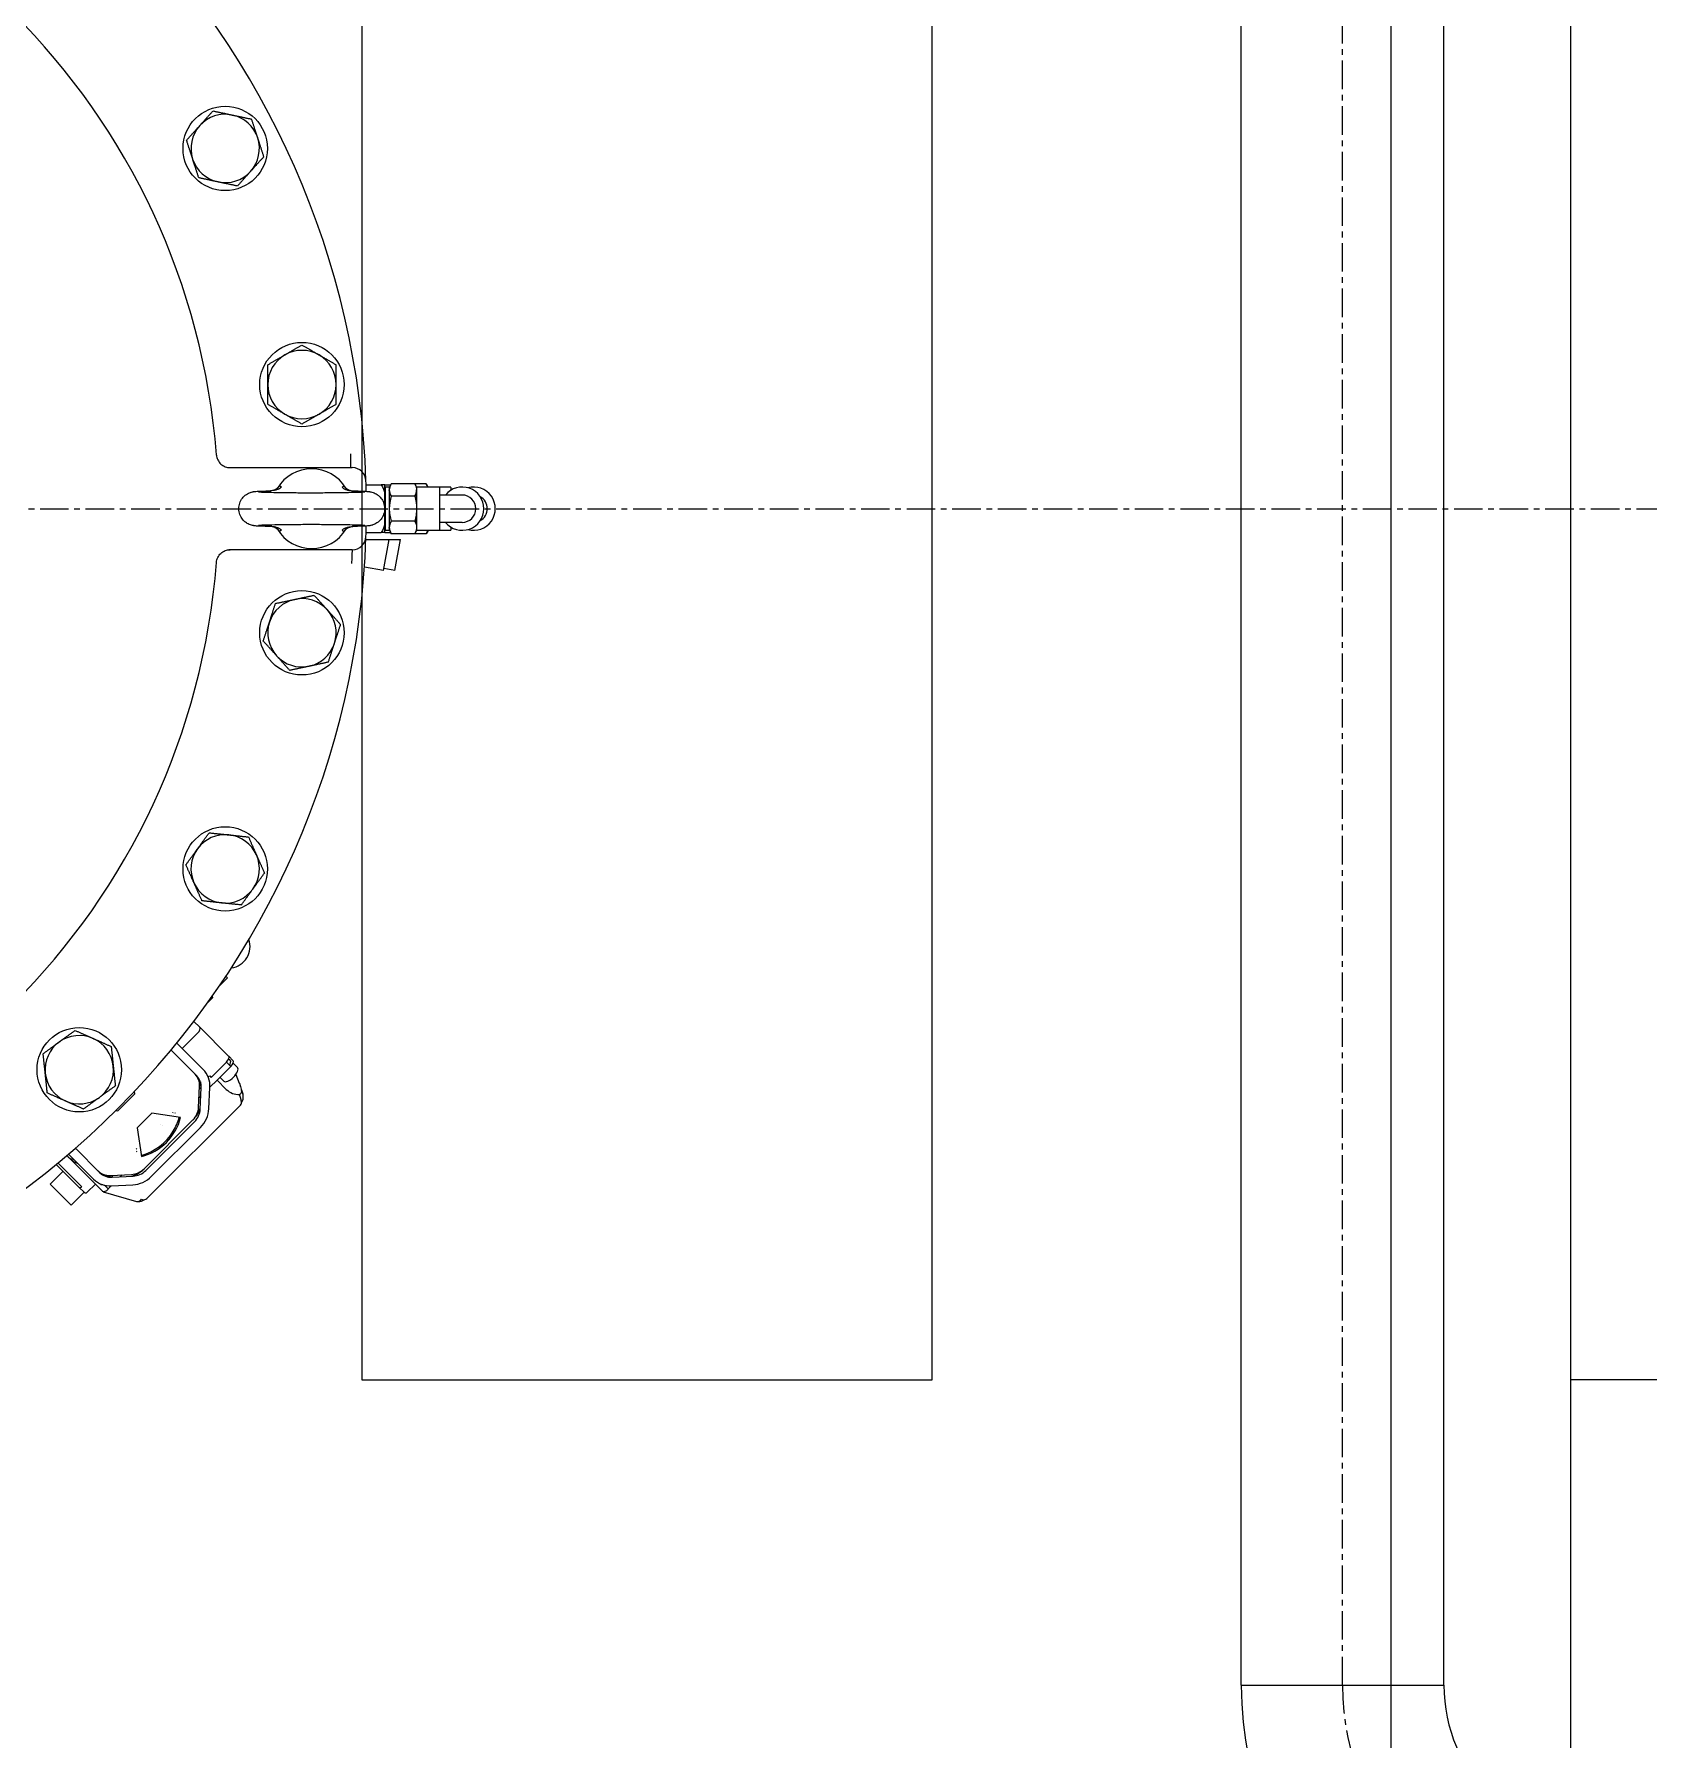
# Model space of a CAD drawing. Header units: millimetres. Extents: x 47998 to 491357, y 29487 to 305355.
# Drawn here: x 49488.3 to 49559.1, y 30339.2 to 30414 of the extents above; entities that cross this region are included whole.
import ezdxf

# ---------------------------------------------------------------- set-up
doc = ezdxf.new("R2010")
doc.units = ezdxf.units.MM
doc.linetypes.add('GP kota 28.53_PBS_strojarstvo_rashladni_sustav$0$CENTER', pattern=[2, 1.25, -0.25, 0.25, -0.25])

msp = doc.modelspace()

# ---------------------------------------------------------------- linework, layer by layer
at = {"color": 4, "linetype": 'Continuous', "lineweight": 20}
for p, q in [((49555.677, 30619.953), (49555.677, 30169.953)), ((49502.677, 30434.953), (49502.677, 30354.953)), ((49527.677, 30354.953), (49527.677, 30434.953)), ((49502.677, 30354.953), (49527.677, 30354.953)), ((49580.677, 30354.953), (49555.677, 30354.953))]:
    msp.add_line(p, q, dxfattribs=at)
at = {"color": 1, "linetype": 'Continuous', "lineweight": -3, "ltscale": 10}
msp.add_line((49547.788, 30613.266, -0.3), (49547.788, 30178.078, -0.3), dxfattribs=at)
at = {"color": 4, "linetype": 'GP kota 28.53_PBS_strojarstvo_rashladni_sustav$0$CENTER', "lineweight": 9}
for p, q in [((49545.677, 30341.561), (49545.677, 30480.348)), ((49224.564, 30393.161), (49757.964, 30393.161))]:
    msp.add_line(p, q, dxfattribs=at)
at = {"color": 1, "linetype": 'Continuous', "lineweight": 9}
for p, q in [((49541.232, 30341.561), (49541.232, 30473.161)), ((49550.122, 30341.561), (49550.122, 30473.161))]:
    msp.add_line(p, q, dxfattribs=at)
at = {"color": 1, "linetype": 'Continuous', "lineweight": -3}
for p, q in [((49502.197, 30394.961), (49502.197, 30395.56)), ((49496.844, 30394.961), (49502.256, 30394.961)), ((49499.147, 30394.107), (49499.065, 30394.165)), ((49501.804, 30394.107), (49501.885, 30394.165)), ((49502.861, 30394.211), (49503.525, 30394.211)), ((49503.675, 30394.211), (49503.525, 30394.211)), ((49503.675, 30393.822), (49503.675, 30394.211)), ((49503.675, 30394.211), (49503.935, 30394.211)), ((49503.695, 30394.111), (49503.695, 30392.211)), ((49503.875, 30394.111), (49503.695, 30394.111)), ((49503.875, 30394.111), (49503.875, 30393.984)), ((49503.875, 30393.984), (49503.875, 30393.161)), ((49504.991, 30394.258), (49503.96, 30394.258)), ((49505.491, 30394.258), (49504.991, 30394.258)), ((49505.075, 30394.111), (49504.991, 30394.258)), ((49505.075, 30394.111), (49505.075, 30393.984)), ((49506.055, 30394.111), (49505.075, 30394.111)), ((49505.075, 30393.984), (49505.075, 30393.161)), ((49505.575, 30394.111), (49505.491, 30394.258)), ((49506.555, 30394.111), (49506.055, 30394.111)), ((49506.075, 30394.091), (49506.075, 30392.231)), ((49506.575, 30394.091), (49506.575, 30393.969)), ((49503.675, 30393.55), (49503.675, 30393.822)), ((49503.675, 30393.561), (49503.695, 30393.561)), ((49503.675, 30392.772), (49503.675, 30393.55)), ((49503.875, 30393.561), (49503.922, 30393.561)), ((49503.875, 30393.161), (49503.875, 30392.339)), ((49504.991, 30393.71), (49503.96, 30393.71)), ((49505.075, 30393.71), (49504.991, 30393.71)), ((49505.029, 30393.561), (49505.075, 30393.561)), ((49505.075, 30393.161), (49505.075, 30392.339)), ((49507.075, 30393.761), (49506.075, 30393.761)), ((49503.675, 30392.5), (49503.675, 30392.772)), ((49503.675, 30392.761), (49503.695, 30392.761)), ((49503.675, 30392.111), (49503.675, 30392.5)), ((49503.875, 30392.761), (49503.922, 30392.761)), ((49504.991, 30392.613), (49503.96, 30392.613)), ((49505.075, 30392.613), (49504.991, 30392.613)), ((49505.029, 30392.761), (49505.075, 30392.761)), ((49507.075, 30392.561), (49506.075, 30392.561)), ((49499.147, 30392.216), (49499.065, 30392.158)), ((49501.804, 30392.216), (49501.885, 30392.158)), ((49502.851, 30391.811), (49503.874, 30391.811)), ((49502.861, 30392.111), (49503.525, 30392.111)), ((49503.675, 30392.111), (49503.525, 30392.111)), ((49503.624, 30390.454), (49503.874, 30391.811)), ((49503.675, 30392.111), (49503.935, 30392.111)), ((49503.875, 30392.211), (49503.695, 30392.211)), ((49503.874, 30391.811), (49504.374, 30391.811)), ((49503.875, 30392.339), (49503.875, 30392.211)), ((49504.991, 30392.064), (49503.96, 30392.064)), ((49504.124, 30390.454), (49504.374, 30391.811)), ((49505.075, 30392.211), (49504.991, 30392.064)), ((49505.491, 30392.064), (49504.991, 30392.064)), ((49505.075, 30392.339), (49505.075, 30392.211)), ((49506.055, 30392.211), (49505.075, 30392.211)), ((49505.575, 30392.211), (49505.491, 30392.064)), ((49506.555, 30392.211), (49506.055, 30392.211)), ((49506.575, 30392.353), (49506.575, 30392.231)), ((49502.256, 30391.361), (49496.844, 30391.361)), ((49503.624, 30390.454), (49502.787, 30390.596)), ((49504.124, 30390.454), (49503.639, 30390.536)), ((49496.774, 30372.57), (49496.416, 30372.212)), ((49496.715, 30372.658), (49496.774, 30372.599)), ((49496.125, 30371.713), (49495.935, 30371.524)), ((49496.11, 30371.77), (49496.125, 30371.713)), ((49495.472, 30370.153), (49494.8, 30369.481)), ((49495.307, 30370.671), (49495.563, 30370.415)), ((49495.563, 30370.415), (49496.834, 30369.144)), ((49495.435, 30368.281), (49494.306, 30369.41)), ((49495.718, 30368.564), (49494.561, 30369.72)), ((49496.733, 30368.892), (49496.061, 30368.22)), ((49496.925, 30368.7), (49496.324, 30368.099)), ((49496.733, 30368.892), (49496.925, 30368.7)), ((49496.834, 30369.144), (49496.835, 30369.143)), ((49496.835, 30369.143), (49497.027, 30368.951)), ((49497.22, 30368.652), (49497.028, 30368.845)), ((49495.511, 30366.899), (49495.557, 30367.827)), ((49495.558, 30367.845), (49495.583, 30367.871)), ((49495.596, 30368.02), (49495.583, 30367.862)), ((49495.632, 30367.812), (49495.583, 30367.862)), ((49495.586, 30366.824), (49495.632, 30367.753)), ((49496.001, 30368.28), (49495.941, 30368.221)), ((49495.967, 30366.843), (49496.013, 30367.771)), ((49496.002, 30368.279), (49496.061, 30368.22)), ((49496.014, 30367.788), (49496.324, 30368.099)), ((49496.324, 30368.099), (49496.73, 30367.693)), ((49496.619, 30368.051), (49496.448, 30368.222)), ((49497.143, 30368.338), (49497.3, 30367.971)), ((49491.973, 30366.751), (49492.722, 30367.5)), ((49492.722, 30367.5), (49492.707, 30367.604)), ((49493.245, 30362.899), (49497.352, 30367.006)), ((49495.531, 30367.306), (49495.614, 30367.388)), ((49497.377, 30367.237), (49497.308, 30367.475)), ((49497.4, 30367.675), (49497.453, 30367.493)), ((49491.886, 30366.764), (49491.973, 30366.751)), ((49493.461, 30366.649), (49492.824, 30366.012)), ((49493.124, 30364.212), (49495.262, 30366.349)), ((49493.199, 30364.137), (49495.336, 30366.274)), ((49494.728, 30366.463), (49493.461, 30366.649)), ((49494.381, 30366.668), (49494.403, 30366.691)), ((49494.485, 30366.653), (49494.508, 30366.675)), ((49495.264, 30366.346), (49495.262, 30366.349)), ((49492.824, 30366.012), (49493.01, 30364.745)), ((49493.455, 30363.88), (49495.593, 30366.018)), ((49493.86, 30366.147), (49493.862, 30366.149)), ((49493.938, 30366.106), (49493.94, 30366.107)), ((49489.735, 30364.789), (49489.779, 30364.744)), ((49489.779, 30364.744), (49490.746, 30363.777)), ((49489.811, 30364.854), (49490.909, 30363.755)), ((49490.115, 30365.116), (49491.192, 30364.038)), ((49492.782, 30365.07), (49492.805, 30365.092)), ((49492.798, 30364.966), (49492.82, 30364.988)), ((49489.01, 30363.533), (49489.576, 30364.099)), ((49490.283, 30363.391), (49489.272, 30364.403)), ((49489.349, 30364.467), (49490.392, 30363.424)), ((49489.992, 30364.673), (49489.956, 30364.638)), ((49489.97, 30364.553), (49490.041, 30364.624)), ((49489.97, 30364.553), (49490.217, 30364.448)), ((49491.204, 30364.026), (49491.278, 30363.995)), ((49491.646, 30363.916), (49492.574, 30363.962)), ((49493.127, 30364.209), (49493.124, 30364.212)), ((49489.929, 30362.614), (49489.01, 30363.533)), ((49490.495, 30363.18), (49490.283, 30363.391)), ((49490.636, 30363.18), (49490.99, 30363.533)), ((49490.846, 30363.677), (49490.746, 30363.777)), ((49491.107, 30363.417), (49490.846, 30363.677)), ((49491.107, 30363.417), (49491.107, 30363.416)), ((49491.107, 30363.416), (49491.3, 30363.224)), ((49491.23, 30363.518), (49491.247, 30363.534)), ((49491.333, 30363.205), (49492.8, 30362.778)), ((49491.388, 30363.489), (49491.551, 30363.326)), ((49491.611, 30363.89), (49491.453, 30363.877)), ((49491.551, 30363.326), (49491.685, 30363.459)), ((49491.602, 30363.89), (49491.628, 30363.915)), ((49491.611, 30363.89), (49491.661, 30363.841)), ((49491.702, 30363.46), (49492.63, 30363.506)), ((49491.72, 30363.841), (49492.649, 30363.887)), ((49492.085, 30363.859), (49492.167, 30363.942)), ((49489.929, 30362.614), (49490.495, 30363.18))]:
    msp.add_line(p, q, dxfattribs=at)
at = {"color": 1, "linetype": 'Continuous', "lineweight": 15}
msp.add_line((49541.232, 30341.561), (49550.122, 30341.561), dxfattribs=at)
at = {"color": 1, "linetype": 'Continuous', "lineweight": -3}
for centre in [(49496.682, 30408.96), (49500.047, 30398.605), (49500.047, 30387.717), (49496.682, 30377.362), (49490.283, 30368.554)]:
    msp.add_circle(centre, 1.85, dxfattribs=at)
for centre, radius, start, end in [((49465.675, 30393.161), 37.2, 1.87889, 88.12111), ((49465.675, 30393.161), 30.715, 4.39815, 85.60185), ((49496.682, 30408.96), 1.5, 78, 138), ((49496.682, 30408.96), 1.5, 18, 78), ((49496.682, 30408.96), 1.5, 138, 198), ((49496.682, 30408.96), 1.5, 318, 18), ((49496.682, 30408.96), 1.5, 198, 258), ((49496.682, 30408.96), 1.5, 258, 318), ((49500.047, 30398.605), 1.5, 120, 180), ((49500.047, 30398.605), 1.5, 60, 120), ((49500.047, 30398.605), 1.5, 0, 60), ((49500.047, 30398.605), 1.5, 180, 240), ((49500.047, 30398.605), 1.5, 300, 0), ((49500.047, 30398.605), 1.5, 240, 300), ((49500.475, 30393.161), 1.75, 31.17039, 148.82953), ((49502.256, 30394.361), 0.6, 1.87889, 90), ((49465.675, 30393.161), 37.2, 1.1737, 1.87889), ((49506.055, 30394.091), 0.02, 0, 90), ((49507.075, 30393.161), 0.95, 219.16671, 140.83329), ((49506.555, 30394.091), 0.02, 0, 90), ((49507.575, 30393.161), 0.95, 254.74248, 105.25752), ((49507.075, 30393.161), 0.6, 270, 90), ((49507.575, 30393.161), 0.6, 299.1764, 60.8236), ((49465.675, 30393.161), 37.2, 358.12111, 358.82631), ((49465.675, 30393.161), 37.2, 271.87889, 358.12111), ((49500.475, 30393.161), 1.75, 211.17041, 328.81926), ((49502.256, 30391.961), 0.6, 270, 358.12111), ((49506.055, 30392.231), 0.02, 270, 0), ((49506.555, 30392.231), 0.02, 270, 0), ((49465.648, 30393.163), 31.227, 356.70248, 356.70252), ((49465.675, 30393.161), 30.715, 274.39815, 355.60185), ((49500.047, 30387.717), 1.5, 102, 162), ((49500.047, 30387.717), 1.5, 42, 102), ((49500.047, 30387.717), 1.5, 342, 42), ((49500.047, 30387.717), 1.5, 162, 222), ((49500.047, 30387.717), 1.5, 282, 342), ((49500.047, 30387.717), 1.5, 222, 282), ((49496.682, 30377.362), 1.5, 144, 204), ((49496.682, 30377.362), 1.5, 84, 144), ((49496.682, 30377.362), 1.5, 24, 84), ((49496.682, 30377.362), 1.5, 324, 24), ((49496.682, 30377.362), 1.5, 204, 264), ((49496.682, 30377.362), 1.5, 264, 324), ((49496.823, 30373.963), 0.95, 277.80486, 18.90034), ((49496.76, 30372.584), 0.02, 315, 45), ((49490.283, 30368.554), 1.5, 66, 126), ((49490.283, 30368.554), 1.5, 126, 186), ((49490.283, 30368.554), 1.5, 6, 66), ((49490.283, 30368.554), 1.5, 306, 6), ((49490.283, 30368.554), 1.5, 186, 246), ((49490.283, 30368.554), 1.5, 246, 306), ((49490.566, 30363.251), 0.1, 225, 315)]:
    msp.add_arc(centre, radius, start, end, dxfattribs=at)
at = {"color": 1, "linetype": 'Continuous', "lineweight": 9}
for radius in [15.845, 6.955]:
    msp.add_arc((49557.077, 30341.561), radius, 180, 270, dxfattribs=at)
at = {"color": 4, "linetype": 'GP kota 28.53_PBS_strojarstvo_rashladni_sustav$0$CENTER', "lineweight": 9}
msp.add_arc((49557.077, 30341.561), 11.4, 180, 270, dxfattribs=at)
at = {"color": 1, "linetype": 'Continuous', "lineweight": -3}
for centre, major_axis, ratio, start_param, end_param in [((49502.256, 30390.761), (0, 0.6), 0.049036, 0.000805, 1.567579), ((49495.386, 30370.238), (0.177, 0.177), 0.483612, 4.712389, 6.283185), ((49494.869, 30367.715), (0.849, 0.849), 0.906308, 5.497787, 6.283185), ((49496.919, 30368.352), (0.301, 0.301), 0.422618, 3.141593, 6.283185), ((49496.657, 30368.967), (0.177, 0.177), 0.426464, 4.712389, 6.274168), ((49496.599, 30368.672), (0.301, 0.301), 0.422618, 5.341264, 6.727102), ((49496.85, 30368.774), (0.177, 0.177), 0.422618, 4.712389, 6.283185), ((49494.794, 30367.79), (0.566, 0.566), 0.906308, 5.497787, 6.283185), ((49494.869, 30367.715), (0.566, 0.566), 0.906308, 5.497787, 6.283185), ((49495.568, 30367.676), (0.1, 0.1), 0.298836, 0.618531, 1.440785), ((49497.154, 30368.117), (-0.487, 0.487), 0.871723, 1.570796, 2.528676), ((49497.479, 30367.792), (-0.652, 1.491), 0.057462, 1.425189, 1.49471), ((49496.823, 30367.326), (-0.558, 0.28), 0.488638, 2.980577, 3.591442), ((49497.089, 30367.06), (0.247, 0.247), 0.662309, 5.759587, 5.934119), ((49496.823, 30367.326), (0.651, 0.077), 0.7587, -0.587216, 0.015901), ((49496.944, 30367.205), (0.424, 0.424), 0.763975, 5.759587, 5.934119), ((49492.694, 30366.779), (1.556, 1.556), 0.906308, 4.127326, 5.297452), ((49492.643, 30366.83), (1.556, 1.556), 0.906308, 4.96821, 5.277299), ((49494.749, 30366.861), (0.566, 0.566), 0.906308, 4.712389, 5.497787), ((49494.495, 30367.115), (0.849, 0.849), 0.906308, 4.712389, 5.247812), ((49494.824, 30366.787), (0.566, 0.566), 0.906308, 4.712389, 5.497787), ((49494.824, 30366.787), (0.849, 0.849), 0.906308, 4.712389, 5.497787), ((49492.649, 30366.824), (1.556, 1.556), 0.906308, 4.145108, 4.96821), ((49491.683, 30364.679), (0.566, 0.566), 0.906308, 3.141593, 3.926991), ((49491.758, 30364.604), (0.566, 0.566), 0.906308, 3.141593, 3.926991), ((49492.612, 30364.724), (0.566, 0.566), 0.906308, 3.926991, 4.712389), ((49492.358, 30364.978), (0.849, 0.849), 0.906308, 4.176966, 4.712389), ((49492.686, 30364.65), (0.566, 0.566), 0.906308, 3.926991, 4.712389), ((49490.354, 30363.462), (0.0707, 0.0707), 0.54, 3.141593, 4.712389), ((49491.758, 30364.604), (0.849, 0.849), 0.906308, 3.141593, 3.926991), ((49491.917, 30362.96), (-0.621, 0.271), 0.057462, 0.145608, 0.187024), ((49491.42, 30364.203), (-0.447, 0.179), 0.512383, 1.993997, 2.238089), ((49491.754, 30363.123), (-0.203, 0.203), 0.871723, 0, 0.113964), ((49491.797, 30363.905), (0.1, 0.1), 0.298836, 1.700808, 2.523062), ((49492.686, 30364.65), (0.849, 0.849), 0.906308, 3.926991, 4.712389), ((49492.869, 30363.018), (0.07, 0.24), 0.78126, 3.141593, 4.306849), ((49492.925, 30363.428), (0.077, 0.651), 0.7587, 3.186222, 3.728809), ((49493.191, 30363.162), (0.247, 0.247), 0.662309, 3.490659, 3.665191), ((49492.925, 30363.428), (-0.28, 0.558), 0.488638, 2.691743, 3.302608)]:
    msp.add_ellipse(centre, major_axis=major_axis, ratio=ratio, start_param=start_param, end_param=end_param, dxfattribs=at)
for points, weights in [([(49495.568, 30409.964), (49495.837, 30410.262), (49496.147, 30410.607)], [1.75055534995, 1.75055534995, 1.6248711306]), ([(49496.147, 30410.607), (49496.601, 30410.511), (49496.994, 30410.427)], [1.6248711306, 1.75055534995, 1.75055534995]), ([(49496.994, 30410.427), (49497.387, 30410.344), (49497.841, 30410.247)], [1.75055534995, 1.75055534995, 1.6248711306]), ([(49494.988, 30409.32), (49495.299, 30409.665), (49495.568, 30409.964)], [1.6248711306, 1.75055534995, 1.75055534995]), ([(49498.109, 30409.424), (49497.985, 30409.806), (49497.841, 30410.247)], [1.75055534995, 1.75055534995, 1.6248711306]), ([(49495.256, 30408.497), (49495.132, 30408.879), (49494.988, 30409.32)], [1.75055534995, 1.75055534995, 1.6248711306]), ([(49498.377, 30408.6), (49498.233, 30409.041), (49498.109, 30409.424)], [1.6248711306, 1.75055534995, 1.75055534995]), ([(49495.523, 30407.673), (49495.38, 30408.114), (49495.256, 30408.497)], [1.6248711306, 1.75055534995, 1.75055534995]), ([(49498.377, 30408.6), (49498.066, 30408.255), (49497.797, 30407.956)], [1.6248711306, 1.75055534995, 1.75055534995]), ([(49496.371, 30407.493), (49495.977, 30407.576), (49495.523, 30407.673)], [1.75055534995, 1.75055534995, 1.6248711306]), ([(49497.218, 30407.313), (49496.764, 30407.409), (49496.371, 30407.493)], [1.6248711306, 1.75055534995, 1.75055534995]), ([(49497.797, 30407.956), (49497.528, 30407.658), (49497.218, 30407.313)], [1.75055534995, 1.75055534995, 1.6248711306]), ([(49498.547, 30399.471), (49498.949, 30399.703), (49499.297, 30399.904)], [1.6248711306, 1.75055534995, 1.75055534995]), ([(49499.297, 30399.904), (49499.645, 30400.105), (49500.047, 30400.337)], [1.75055534995, 1.75055534995, 1.6248711306]), ([(49500.047, 30400.337), (49500.449, 30400.105), (49500.797, 30399.904)], [1.6248711306, 1.75055534995, 1.75055534995]), ([(49500.797, 30399.904), (49501.145, 30399.703), (49501.547, 30399.471)], [1.75055534995, 1.75055534995, 1.6248711306]), ([(49498.547, 30398.605), (49498.547, 30399.007), (49498.547, 30399.471)], [1.75055534995, 1.75055534995, 1.6248711306]), ([(49501.547, 30398.605), (49501.547, 30399.007), (49501.547, 30399.471)], [1.75055534995, 1.75055534995, 1.6248711306]), ([(49498.547, 30397.739), (49498.547, 30398.203), (49498.547, 30398.605)], [1.6248711306, 1.75055534995, 1.75055534995]), ([(49501.547, 30397.739), (49501.547, 30398.203), (49501.547, 30398.605)], [1.6248711306, 1.75055534995, 1.75055534995]), ([(49499.297, 30397.306), (49498.949, 30397.507), (49498.547, 30397.739)], [1.75055534995, 1.75055534995, 1.6248711306]), ([(49501.547, 30397.739), (49501.145, 30397.507), (49500.797, 30397.306)], [1.6248711306, 1.75055534995, 1.75055534995]), ([(49500.047, 30396.873), (49499.645, 30397.105), (49499.297, 30397.306)], [1.6248711306, 1.75055534995, 1.75055534995]), ([(49500.797, 30397.306), (49500.449, 30397.105), (49500.047, 30396.873)], [1.75055534995, 1.75055534995, 1.6248711306]), ([(49504.991, 30394.258), (49505.075, 30394.111), (49505.075, 30393.984)], [2.02820517814, 2.18508739465, 2.18508739465]), ([(49505.491, 30394.258), (49505.535, 30394.181), (49505.556, 30394.111)], [2.02820517814, 2.10800585751, 2.14721462933]), ([(49505.075, 30392.339), (49505.075, 30392.211), (49504.991, 30392.064)], [2.18508739465, 2.18508739465, 2.02820517815]), ([(49505.556, 30392.211), (49505.535, 30392.142), (49505.491, 30392.064)], [2.14721462933, 2.10800585751, 2.02820517815]), ([(49498.62, 30388.181), (49498.745, 30388.563), (49498.888, 30389.004)], [1.75055534995, 1.75055534995, 1.6248711306]), ([(49498.888, 30389.004), (49499.342, 30389.101), (49499.735, 30389.185)], [1.6248711306, 1.75055534995, 1.75055534995]), ([(49499.735, 30389.185), (49500.128, 30389.268), (49500.582, 30389.365)], [1.75055534995, 1.75055534995, 1.6248711306]), ([(49500.582, 30389.365), (49500.893, 30389.02), (49501.162, 30388.721)], [1.6248711306, 1.75055534995, 1.75055534995]), ([(49501.162, 30388.721), (49501.431, 30388.422), (49501.741, 30388.077)], [1.75055534995, 1.75055534995, 1.6248711306]), ([(49498.353, 30387.357), (49498.496, 30387.799), (49498.62, 30388.181)], [1.6248711306, 1.75055534995, 1.75055534995]), ([(49501.474, 30387.254), (49501.598, 30387.636), (49501.741, 30388.077)], [1.75055534995, 1.75055534995, 1.6248711306]), ([(49498.932, 30386.714), (49498.663, 30387.012), (49498.353, 30387.357)], [1.75055534995, 1.75055534995, 1.6248711306]), ([(49501.206, 30386.43), (49501.349, 30386.872), (49501.474, 30387.254)], [1.6248711306, 1.75055534995, 1.75055534995]), ([(49499.512, 30386.07), (49499.201, 30386.415), (49498.932, 30386.714)], [1.6248711306, 1.75055534995, 1.75055534995]), ([(49501.206, 30386.43), (49500.752, 30386.334), (49500.359, 30386.25)], [1.6248711306, 1.75055534995, 1.75055534995]), ([(49500.359, 30386.25), (49499.966, 30386.167), (49499.512, 30386.07)], [1.75055534995, 1.75055534995, 1.6248711306]), ([(49495.469, 30378.244), (49495.705, 30378.569), (49495.978, 30378.945)], [1.75055534995, 1.75055534995, 1.6248711306]), ([(49495.978, 30378.945), (49496.439, 30378.896), (49496.839, 30378.854)], [1.6248711306, 1.75055534995, 1.75055534995]), ([(49494.96, 30377.543), (49495.233, 30377.919), (49495.469, 30378.244)], [1.6248711306, 1.75055534995, 1.75055534995]), ([(49496.839, 30378.854), (49497.239, 30378.812), (49497.701, 30378.764)], [1.75055534995, 1.75055534995, 1.6248711306]), ([(49497.701, 30378.764), (49497.889, 30378.34), (49498.053, 30377.972)], [1.6248711306, 1.75055534995, 1.75055534995]), ([(49495.312, 30376.752), (49495.149, 30377.119), (49494.96, 30377.543)], [1.75055534995, 1.75055534995, 1.6248711306]), ([(49498.053, 30377.972), (49498.216, 30377.605), (49498.405, 30377.181)], [1.75055534995, 1.75055534995, 1.6248711306]), ([(49495.664, 30375.961), (49495.476, 30376.385), (49495.312, 30376.752)], [1.6248711306, 1.75055534995, 1.75055534995]), ([(49497.896, 30376.481), (49498.132, 30376.806), (49498.405, 30377.181)], [1.75055534995, 1.75055534995, 1.6248711306]), ([(49496.526, 30375.871), (49496.126, 30375.913), (49495.664, 30375.961)], [1.75055534995, 1.75055534995, 1.6248711306]), ([(49497.387, 30375.78), (49497.66, 30376.156), (49497.896, 30376.481)], [1.6248711306, 1.75055534995, 1.75055534995]), ([(49497.387, 30375.78), (49496.925, 30375.829), (49496.526, 30375.871)], [1.6248711306, 1.75055534995, 1.75055534995]), ([(49496.108, 30371.768), (49496.117, 30371.742), (49496.125, 30371.713)], [2.27535489428, 2.25175032431, 2.22350811795]), ([(49489.401, 30369.767), (49489.726, 30370.004), (49490.102, 30370.276)], [1.75055534995, 1.75055534995, 1.6248711306]), ([(49490.102, 30370.276), (49490.526, 30370.088), (49490.893, 30369.924)], [1.6248711306, 1.75055534995, 1.75055534995]), ([(49488.7, 30369.258), (49489.076, 30369.531), (49489.401, 30369.767)], [1.6248711306, 1.75055534995, 1.75055534995]), ([(49488.791, 30368.397), (49488.749, 30368.797), (49488.7, 30369.258)], [1.75055534995, 1.75055534995, 1.6248711306]), ([(49490.893, 30369.924), (49491.26, 30369.761), (49491.684, 30369.572)], [1.75055534995, 1.75055534995, 1.6248711306]), ([(49491.684, 30369.572), (49491.732, 30369.11), (49491.774, 30368.711)], [1.6248711306, 1.75055534995, 1.75055534995]), ([(49491.774, 30368.711), (49491.817, 30368.311), (49491.865, 30367.849)], [1.75055534995, 1.75055534995, 1.6248711306]), ([(49488.881, 30367.536), (49488.833, 30367.997), (49488.791, 30368.397)], [1.6248711306, 1.75055534995, 1.75055534995]), ([(49491.164, 30367.34), (49491.49, 30367.577), (49491.865, 30367.849)], [1.75055534995, 1.75055534995, 1.6248711306]), ([(49489.673, 30367.184), (49489.305, 30367.347), (49488.881, 30367.536)], [1.75055534995, 1.75055534995, 1.6248711306]), ([(49490.464, 30366.831), (49490.04, 30367.02), (49489.673, 30367.184)], [1.6248711306, 1.75055534995, 1.75055534995]), ([(49490.464, 30366.831), (49490.839, 30367.104), (49491.164, 30367.34)], [1.6248711306, 1.75055534995, 1.75055534995])]:
    msp.add_rational_spline(points, weights, degree=2, dxfattribs=at)
for points in [[(49496.3, 30395.515), (49496.3, 30395.516), (49496.3, 30395.516), (49496.3, 30395.517)], [(49499.147, 30394.107), (49499.146, 30394.106), (49499.146, 30394.105), (49499.145, 30394.105)], [(49501.806, 30394.105), (49501.805, 30394.105), (49501.805, 30394.106), (49501.804, 30394.107)], [(49503.525, 30394.211), (49503.596, 30394.088), (49503.652, 30393.961), (49503.675, 30393.822)], [(49503.96, 30394.258), (49503.908, 30394.168), (49503.875, 30394.077), (49503.875, 30393.984)], [(49503.875, 30393.984), (49503.875, 30393.891), (49503.909, 30393.799), (49503.96, 30393.71)], [(49503.96, 30393.71), (49503.908, 30393.799), (49503.875, 30393.891), (49503.875, 30393.984)], [(49505.075, 30393.984), (49505.075, 30393.891), (49505.042, 30393.799), (49504.991, 30393.71)], [(49504.991, 30393.71), (49505.042, 30393.799), (49505.075, 30393.891), (49505.075, 30393.984)], [(49503.675, 30393.55), (49503.666, 30393.496), (49503.652, 30393.444), (49503.634, 30393.393)], [(49503.96, 30393.71), (49503.909, 30393.531), (49503.875, 30393.347), (49503.875, 30393.161)], [(49504.991, 30393.71), (49505.042, 30393.531), (49505.075, 30393.347), (49505.075, 30393.161)], [(49503.675, 30392.5), (49503.652, 30392.362), (49503.596, 30392.234), (49503.525, 30392.111)], [(49503.634, 30392.929), (49503.652, 30392.878), (49503.666, 30392.826), (49503.675, 30392.772)], [(49503.96, 30392.613), (49503.908, 30392.523), (49503.875, 30392.432), (49503.875, 30392.339)], [(49504.991, 30392.613), (49505.042, 30392.523), (49505.075, 30392.432), (49505.075, 30392.339)], [(49503.875, 30392.339), (49503.875, 30392.245), (49503.909, 30392.154), (49503.96, 30392.064)], [(49503.96, 30392.064), (49503.908, 30392.154), (49503.875, 30392.245), (49503.875, 30392.339)], [(49491.23, 30363.518), (49491.237, 30363.523), (49491.243, 30363.528), (49491.25, 30363.533)]]:
    msp.add_open_spline(points, degree=3, dxfattribs=at)
for points, knots in [([(49496.3, 30395.515), (49496.306, 30395.443), (49496.324, 30395.372), (49496.388, 30395.236), (49496.434, 30395.173), (49496.547, 30395.068), (49496.613, 30395.027), (49496.751, 30394.975), (49496.822, 30394.961), (49496.894, 30394.961), (49496.895, 30394.961), (49496.895, 30394.961)], [-0.9004468, -0.9004468, -0.9004468, -0.9004468, -0.6817895, -0.6817895, -0.4495896, -0.4495896, -0.2170841, -0.2170841, 0, 0, 0.0013916, 0.0013916, 0.0013916, 0.0013916]), ([(49498.695, 30392.378), (49498.506, 30392.382), (49498.346, 30392.387), (49498.161, 30392.395), (49498.107, 30392.397), (49498.028, 30392.403), (49497.999, 30392.405), (49497.951, 30392.411), (49497.937, 30392.413), (49497.898, 30392.42), (49497.869, 30392.425), (49497.805, 30392.443), (49497.771, 30392.454), (49497.707, 30392.481), (49497.675, 30392.497), (49497.598, 30392.544), (49497.552, 30392.578), (49497.459, 30392.668), (49497.413, 30392.727), (49497.337, 30392.862), (49497.309, 30392.939), (49497.284, 30393.065), (49497.28, 30393.113), (49497.28, 30393.244), (49497.294, 30393.328), (49497.347, 30393.483), (49497.387, 30393.557), (49497.486, 30393.685), (49497.546, 30393.742), (49497.644, 30393.808), (49497.677, 30393.826), (49497.737, 30393.855), (49497.764, 30393.865), (49497.808, 30393.88), (49497.825, 30393.885), (49497.865, 30393.896), (49497.887, 30393.9), (49497.923, 30393.907), (49497.939, 30393.91), (49497.981, 30393.915), (49498.003, 30393.917), (49498.096, 30393.925), (49498.175, 30393.929), (49498.391, 30393.937), (49498.532, 30393.941), (49498.695, 30393.944)], [0, 0, 0, 0, 0.812703, 0.812703, 1.237875, 1.237875, 1.520232, 1.520232, 1.626256, 1.626256, 1.767357, 1.767357, 1.883412, 1.883412, 1.991442, 1.991442, 2.160174, 2.160174, 2.38207, 2.38207, 2.623065, 2.623065, 2.76685, 2.76685, 3.014743, 3.014743, 3.259556, 3.259556, 3.502849, 3.502849, 3.617177, 3.617177, 3.711025, 3.711025, 3.775502, 3.775502, 3.875274, 3.875274, 3.983833, 3.983833, 4.19623, 4.19623, 4.834281, 4.834281, 5.533924, 5.533924, 5.533924, 5.533924]), ([(49498.142, 30393.899), (49498.142, 30393.899), (49498.142, 30393.899), (49498.143, 30393.899), (49498.151, 30393.898), (49498.185, 30393.895), (49498.222, 30393.893), (49498.343, 30393.888), (49498.444, 30393.885), (49498.712, 30393.878), (49498.893, 30393.875), (49499.304, 30393.869), (49499.542, 30393.866), (49500.01, 30393.862), (49500.244, 30393.861), (49500.475, 30393.861)], [5.903535, 5.903535, 5.903535, 5.903535, 5.909303, 5.909303, 6.107622, 6.107622, 6.477937, 6.477937, 7.070262, 7.070262, 7.803554, 7.803554, 8.574519, 8.574519, 9.268829, 9.268829, 9.268829, 9.268829]), ([(49499.065, 30394.165), (49499.036, 30394.124), (49499.002, 30394.087), (49498.966, 30394.057), (49498.943, 30394.038), (49498.92, 30394.022), (49498.896, 30394.008), (49498.882, 30394.001), (49498.869, 30393.994), (49498.856, 30393.988), (49498.793, 30393.96), (49498.731, 30393.948), (49498.669, 30393.943)], [0.000000002, 0.000000002, 0.000000002, 0.000000002, 0.001498404, 0.001498404, 0.001498404, 0.002459654, 0.002459654, 0.002459654, 0.002996807, 0.002996807, 0.002996807, 0.005553064, 0.005553064, 0.005553064, 0.005553064]), ([(49499.145, 30394.105), (49499.124, 30394.084), (49499.101, 30394.065), (49499.077, 30394.05), (49499.061, 30394.04), (49499.044, 30394.03), (49499.027, 30394.022), (49498.986, 30394.001), (49498.943, 30393.987), (49498.899, 30393.976), (49498.823, 30393.956), (49498.747, 30393.948), (49498.669, 30393.943)], [0, 0, 0, 0, 0.000877566, 0.000877566, 0.000877566, 0.001467306, 0.001467306, 0.001467306, 0.002934612, 0.002934612, 0.002934612, 0.005508973, 0.005508973, 0.005508973, 0.005508973]), ([(49499.037, 30394.128), (49499.035, 30394.126), (49499.024, 30394.112), (49498.991, 30394.064), (49498.969, 30394.031), (49498.944, 30393.988)], [0, 0, 0, 0, 0.2837834, 0.2837834, 0.5628961, 0.5628961, 0.5628961, 0.5628961]), ([(49500.475, 30393.861), (49500.733, 30393.861), (49500.993, 30393.863), (49501.487, 30393.867), (49501.725, 30393.87), (49502.143, 30393.876), (49502.328, 30393.88), (49502.615, 30393.888), (49502.726, 30393.893), (49502.797, 30393.898), (49502.809, 30393.899), (49502.809, 30393.899)], [0, 0, 0, 0, 0.772132, 0.772132, 1.559376, 1.559376, 2.344158, 2.344158, 3.111742, 3.111742, 3.360179, 3.360179, 3.360179, 3.360179]), ([(49501.806, 30394.105), (49501.827, 30394.084), (49501.85, 30394.065), (49501.874, 30394.05), (49501.89, 30394.04), (49501.907, 30394.03), (49501.923, 30394.022), (49501.965, 30394.001), (49502.008, 30393.987), (49502.051, 30393.976), (49502.127, 30393.956), (49502.204, 30393.948), (49502.281, 30393.943)], [0, 0, 0, 0, 0.000877566, 0.000877566, 0.000877566, 0.001467306, 0.001467306, 0.001467306, 0.002934612, 0.002934612, 0.002934612, 0.005508983, 0.005508983, 0.005508983, 0.005508983]), ([(49501.885, 30394.165), (49501.915, 30394.124), (49501.949, 30394.087), (49501.985, 30394.057), (49502.007, 30394.039), (49502.029, 30394.023), (49502.052, 30394.01), (49502.067, 30394.002), (49502.081, 30393.995), (49502.095, 30393.988), (49502.158, 30393.96), (49502.22, 30393.948), (49502.282, 30393.943)], [0, 0, 0, 0, 0.001498404, 0.001498404, 0.001498404, 0.002419827, 0.002419827, 0.002419827, 0.002996807, 0.002996807, 0.002996807, 0.005553398, 0.005553398, 0.005553398, 0.005553398]), ([(49502.007, 30393.988), (49502.004, 30393.992), (49502.002, 30393.996), (49501.971, 30394.049), (49501.946, 30394.085), (49501.921, 30394.119), (49501.915, 30394.127), (49501.914, 30394.128)], [2.6403355, 2.6403355, 2.6403355, 2.6403355, 2.6668441, 2.6668441, 3.0019038, 3.0019038, 3.2038233, 3.2038233, 3.2038233, 3.2038233]), ([(49502.256, 30393.944), (49502.445, 30393.94), (49502.604, 30393.935), (49502.79, 30393.928), (49502.844, 30393.925), (49502.923, 30393.919), (49502.952, 30393.917), (49502.999, 30393.911), (49503.014, 30393.909), (49503.053, 30393.903), (49503.082, 30393.897), (49503.146, 30393.88), (49503.18, 30393.868), (49503.244, 30393.841), (49503.276, 30393.825), (49503.353, 30393.779), (49503.398, 30393.744), (49503.492, 30393.655), (49503.538, 30393.595), (49503.614, 30393.461), (49503.642, 30393.383), (49503.666, 30393.257), (49503.671, 30393.209), (49503.671, 30393.079), (49503.657, 30392.995), (49503.604, 30392.84), (49503.564, 30392.766), (49503.465, 30392.637), (49503.404, 30392.58), (49503.307, 30392.515), (49503.274, 30392.496), (49503.214, 30392.468), (49503.186, 30392.457), (49503.143, 30392.442), (49503.125, 30392.437), (49503.085, 30392.426), (49503.064, 30392.422), (49503.027, 30392.415), (49503.012, 30392.413), (49502.97, 30392.407), (49502.948, 30392.405), (49502.855, 30392.398), (49502.776, 30392.394), (49502.56, 30392.386), (49502.419, 30392.382), (49502.256, 30392.378)], [0, 0, 0, 0, 0.812703, 0.812703, 1.237875, 1.237875, 1.520232, 1.520232, 1.626256, 1.626256, 1.767357, 1.767357, 1.883412, 1.883412, 1.991442, 1.991442, 2.160174, 2.160174, 2.38207, 2.38207, 2.623065, 2.623065, 2.76685, 2.76685, 3.014743, 3.014743, 3.259556, 3.259556, 3.502849, 3.502849, 3.617177, 3.617177, 3.711025, 3.711025, 3.775502, 3.775502, 3.875274, 3.875274, 3.983833, 3.983833, 4.19623, 4.19623, 4.834281, 4.834281, 5.533924, 5.533924, 5.533924, 5.533924]), ([(49503.875, 30393.161), (49503.875, 30393.068), (49503.884, 30392.975), (49503.898, 30392.883), (49503.913, 30392.791), (49503.935, 30392.701), (49503.96, 30392.613)], [0.015334346, 0.015334346, 0.015334346, 0.015334346, 0.018110341, 0.018110341, 0.018110341, 0.020886336, 0.020886336, 0.020886336, 0.020886336]), ([(49505.075, 30393.161), (49505.075, 30393.068), (49505.067, 30392.975), (49505.052, 30392.883), (49505.038, 30392.791), (49505.016, 30392.701), (49504.991, 30392.613)], [0.015334346, 0.015334346, 0.015334346, 0.015334346, 0.018110341, 0.018110341, 0.018110341, 0.020886336, 0.020886336, 0.020886336, 0.020886336]), ([(49500.475, 30392.461), (49500.218, 30392.461), (49499.957, 30392.46), (49499.464, 30392.456), (49499.226, 30392.453), (49498.808, 30392.446), (49498.623, 30392.443), (49498.336, 30392.434), (49498.225, 30392.43), (49498.154, 30392.425), (49498.142, 30392.424), (49498.142, 30392.424)], [0, 0, 0, 0, 0.772132, 0.772132, 1.559376, 1.559376, 2.344158, 2.344158, 3.111742, 3.111742, 3.360179, 3.360179, 3.360179, 3.360179]), ([(49502.809, 30392.424), (49502.809, 30392.424), (49502.809, 30392.424), (49502.808, 30392.424), (49502.8, 30392.425), (49502.766, 30392.427), (49502.729, 30392.429), (49502.608, 30392.434), (49502.507, 30392.438), (49502.239, 30392.444), (49502.058, 30392.448), (49501.646, 30392.454), (49501.409, 30392.456), (49500.941, 30392.46), (49500.707, 30392.461), (49500.475, 30392.461)], [5.903535, 5.903535, 5.903535, 5.903535, 5.909303, 5.909303, 6.107622, 6.107622, 6.477937, 6.477937, 7.070262, 7.070262, 7.803554, 7.803554, 8.574519, 8.574519, 9.268829, 9.268829, 9.268829, 9.268829]), ([(49499.065, 30392.158), (49499.036, 30392.199), (49499.002, 30392.236), (49498.966, 30392.266), (49498.944, 30392.284), (49498.922, 30392.299), (49498.899, 30392.312), (49498.884, 30392.321), (49498.87, 30392.328), (49498.856, 30392.334), (49498.793, 30392.362), (49498.731, 30392.375), (49498.669, 30392.379)], [0, 0, 0, 0, 0.001498404, 0.001498404, 0.001498404, 0.002415266, 0.002415266, 0.002415266, 0.002996807, 0.002996807, 0.002996807, 0.005553331, 0.005553331, 0.005553331, 0.005553331]), ([(49499.145, 30392.218), (49499.124, 30392.239), (49499.101, 30392.257), (49499.077, 30392.273), (49499.061, 30392.283), (49499.044, 30392.292), (49499.027, 30392.301), (49498.986, 30392.321), (49498.943, 30392.336), (49498.899, 30392.347), (49498.823, 30392.366), (49498.747, 30392.375), (49498.669, 30392.379)], [0, 0, 0, 0, 0.000877566, 0.000877566, 0.000877566, 0.001467306, 0.001467306, 0.001467306, 0.002934612, 0.002934612, 0.002934612, 0.005508983, 0.005508983, 0.005508983, 0.005508983]), ([(49498.944, 30392.334), (49498.952, 30392.321), (49498.959, 30392.309), (49498.994, 30392.252), (49499.017, 30392.221), (49499.033, 30392.199), (49499.036, 30392.195), (49499.037, 30392.194)], [2.6401081, 2.6401081, 2.6401081, 2.6401081, 2.7269226, 2.7269226, 3.0686634, 3.0686634, 3.2034938, 3.2034938, 3.2034938, 3.2034938]), ([(49501.806, 30392.218), (49501.827, 30392.239), (49501.85, 30392.257), (49501.874, 30392.273), (49501.89, 30392.283), (49501.907, 30392.292), (49501.923, 30392.301), (49501.965, 30392.321), (49502.008, 30392.336), (49502.051, 30392.347), (49502.127, 30392.366), (49502.204, 30392.375), (49502.281, 30392.379)], [0, 0, 0, 0, 0.000877566, 0.000877566, 0.000877566, 0.001467306, 0.001467306, 0.001467306, 0.002934612, 0.002934612, 0.002934612, 0.005508973, 0.005508973, 0.005508973, 0.005508973]), ([(49501.886, 30392.158), (49501.915, 30392.199), (49501.949, 30392.236), (49501.985, 30392.266), (49502.021, 30392.295), (49502.058, 30392.318), (49502.095, 30392.334), (49502.157, 30392.362), (49502.219, 30392.375), (49502.281, 30392.379)], [0, 0, 0, 0, 0.001498404, 0.001498404, 0.001498404, 0.002996807, 0.002996807, 0.002996807, 0.005548719, 0.005548719, 0.005548719, 0.005548719]), ([(49501.914, 30392.194), (49501.914, 30392.195), (49501.923, 30392.205), (49501.951, 30392.245), (49501.971, 30392.275), (49501.998, 30392.32), (49502.002, 30392.327), (49502.007, 30392.334)], [0, 0, 0, 0, 0.2398306, 0.2398306, 0.5161634, 0.5161634, 0.5635887, 0.5635887, 0.5635887, 0.5635887]), ([(49496.3, 30390.807), (49496.306, 30390.88), (49496.324, 30390.951), (49496.388, 30391.087), (49496.434, 30391.15), (49496.547, 30391.254), (49496.613, 30391.295), (49496.751, 30391.348), (49496.822, 30391.361), (49496.894, 30391.361), (49496.895, 30391.361), (49496.895, 30391.361)], [0, 0, 0, 0, 0.2186101, 0.2186101, 0.4507598, 0.4507598, 0.6832151, 0.6832151, 0.9002524, 0.9002524, 0.9016437, 0.9016437, 0.9016437, 0.9016437]), ([(49497.308, 30367.475), (49497.323, 30367.477), (49497.338, 30367.481), (49497.352, 30367.49), (49497.365, 30367.499), (49497.378, 30367.513), (49497.386, 30367.53), (49497.395, 30367.547), (49497.4, 30367.567), (49497.402, 30367.587), (49497.405, 30367.607), (49497.405, 30367.627), (49497.403, 30367.647), (49497.4, 30367.687), (49497.393, 30367.725), (49497.382, 30367.762), (49497.372, 30367.799), (49497.359, 30367.834), (49497.344, 30367.868)], [0.011059621, 0.011059621, 0.011059621, 0.011059621, 0.011663976, 0.011663976, 0.011663976, 0.012268332, 0.012268332, 0.012268332, 0.012872687, 0.012872687, 0.012872687, 0.013477042, 0.013477042, 0.013477042, 0.014685752, 0.014685752, 0.014685752, 0.015894462, 0.015894462, 0.015894462, 0.015894462]), ([(49489.779, 30364.744), (49489.792, 30364.731), (49489.805, 30364.72), (49489.818, 30364.708), (49489.832, 30364.697), (49489.846, 30364.687), (49489.86, 30364.677)], [0, 0, 0, 0, 0.000581991, 0.000581991, 0.000581991, 0.001163982, 0.001163982, 0.001163982, 0.001163982]), ([(49489.86, 30364.677), (49489.868, 30364.672), (49489.875, 30364.667), (49489.883, 30364.662), (49489.89, 30364.657), (49489.898, 30364.653), (49489.906, 30364.649), (49489.914, 30364.645), (49489.922, 30364.641), (49489.93, 30364.638), (49489.934, 30364.637), (49489.938, 30364.636), (49489.943, 30364.635), (49489.948, 30364.634), (49489.953, 30364.634), (49489.956, 30364.638)], [0.001163982, 0.001163982, 0.001163982, 0.001163982, 0.001454978, 0.001454978, 0.001454978, 0.001745973, 0.001745973, 0.001745973, 0.002036969, 0.002036969, 0.002036969, 0.002182466, 0.002182466, 0.002182466, 0.002327964, 0.002327964, 0.002327964, 0.002327964]), ([(49491.333, 30363.504), (49491.331, 30363.503), (49491.328, 30363.503), (49491.326, 30363.502), (49491.315, 30363.501), (49491.304, 30363.502), (49491.293, 30363.503), (49491.271, 30363.505), (49491.251, 30363.511), (49491.23, 30363.518)], [-0.078426768, -0.078426768, -0.078426768, -0.078426768, -0.078348217, -0.078348217, -0.078348217, -0.07800278, -0.07800278, -0.07800278, -0.077311904, -0.077311904, -0.077311904, -0.077311904]), ([(49491.532, 30363.304), (49491.497, 30363.258), (49491.452, 30363.224), (49491.409, 30363.209), (49491.367, 30363.195), (49491.327, 30363.2), (49491.303, 30363.22)], [0.000289685, 0.000289685, 0.000289685, 0.000289685, 0.00205922, 0.00205922, 0.00205922, 0.003828756, 0.003828756, 0.003828756, 0.003828756])]:
    msp.add_open_spline(points, degree=3, knots=knots, dxfattribs=at)

doc.saveas('drawing.dxf')
